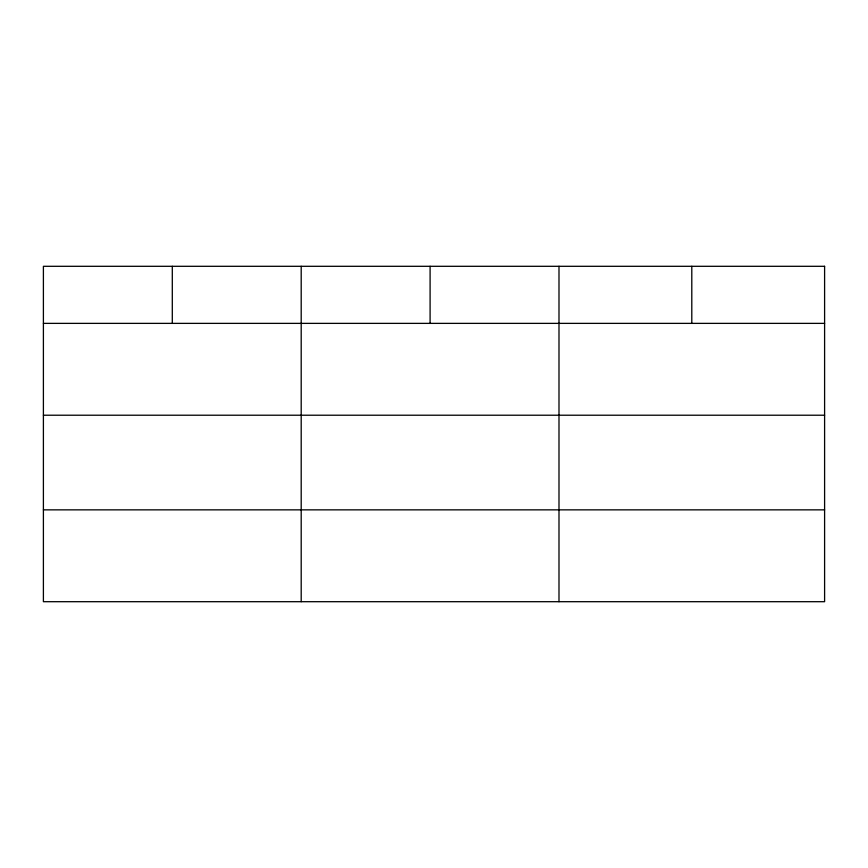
<?xml version="1.0" encoding="UTF-8"?>
<svg xmlns="http://www.w3.org/2000/svg" width="868" height="868" viewBox="0 0 868 868"><rect width="100%" height="100%" fill="white"/><g stroke="black" fill="none" stroke-linecap="round" stroke-linejoin="round"><path stroke-width="1.3" d="M43.4 323.373L824.6 323.373M43.4 415.219L824.6 415.219M43.4 509.852L824.6 509.852M691.796 266.302L691.796 323.373M558.992 266.302L558.992 601.698M430.094 266.302L430.094 323.373M301.196 266.302L301.196 601.698M172.298 266.302L172.298 323.373M824.6 266.302L43.4 266.302L43.4 601.698L824.6 601.698L824.6 266.302"/></g></svg>
